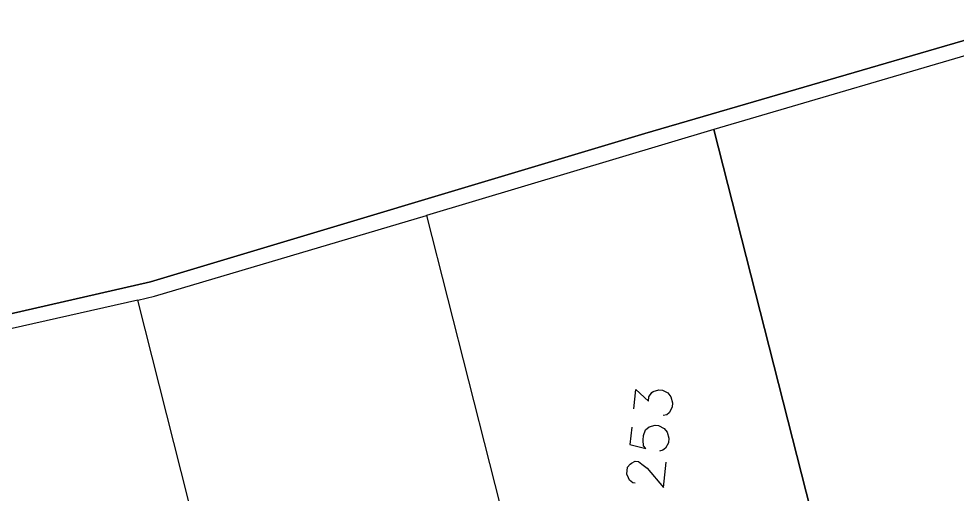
# Model space of a CAD drawing. Header units: metres. Extents: x 678 to 2349, y 417 to 1219.
# Drawn here: x 956.68 to 994.18, y 1149.53 to 1168.52 of the extents above; entities that cross this region are included whole.
import ezdxf

# ---------------------------------------------------------------- set-up
doc = ezdxf.new("R2010")
doc.units = ezdxf.units.M
doc.layers.add('PDF2_area escolar', color=7, linetype='Continuous', true_color=0x989898)
doc.layers.add('PDF_Geometry', color=7, linetype='Continuous', true_color=0x797979)

# ---------------------------------------------------------------- blocks, each defined once
blk = doc.blocks.new('base')
at = {"layer": 'PDF_Geometry', "lineweight": 25, "extrusion": (-0.000787417, 0.063364, 0.99799), "elevation": 0.026}
for points in [[(-314.355, -197.288), (-299.601, -195.681), (-292.744, -194.188), (-282.663, -192.111), (-274.476, -190.361), (-258.037, -185.154), (-248.029, -180.61), (-240.539, -177.71), (-228.643, -174.042), (-222.733, -172.714), (-217.384, -171.04), (-209.935, -169.248), (-202.16, -164.759), (-196.196, -160.284), (-195.073, -159.817), (-178.095, -157.457), (-154.298, -156.614), (-136.667, -154.611), (-124.436, -153.164), (-118.066, -151.474), (-100.79, -146.646), (-80.955, -140.967), (-73.385, -139.328), (-61.694, -135.822), (-40.504, -131.604), (-37.727, -130.872), (-17.661, -129.441), (1.311, -127.461), (21.092, -124.929), (41.006, -122.83), (47.376, -123.458), (63.592, -123.186), (81.402, -124.312), (85.639, -96.072), (88.705, -66.393), (92.811, -40.781), (97.16, -22.386), (100.596, -1.562), (102.483, 8.32), (109.691, 37.361), (117.528, 76.62), (126.217, 115.638), (131.513, 149.592), (134.682, 173.973), (136.916, 195.591), (139.956, 229.678), (141.558, 250.676), (142.614, 271.37), (143.252, 283.21), (147.066, 312.938), (152.58, 355.631), (153.554, 396.042), (150.869, 418.02), (151.777, 438.639), (150.959, 458.028), (151.777, 438.639), (150.869, 418.02), (153.554, 396.042), (152.58, 355.631), (147.066, 312.938), (143.252, 283.21), (142.614, 271.37), (141.558, 250.676), (139.956, 229.678), (136.916, 195.591), (134.682, 173.973), (131.513, 149.592), (126.217, 115.638), (117.528, 76.62), (109.691, 37.361), (102.483, 8.32), (100.596, -1.562), (97.16, -22.386), (92.811, -40.781), (88.705, -66.393), (85.639, -96.072), (81.402, -124.312), (63.592, -123.186), (47.376, -123.458), (41.006, -122.83), (21.092, -124.929), (1.311, -127.461), (-17.661, -129.441), (-37.727, -130.872), (-40.504, -131.604), (-61.694, -135.822), (-73.385, -139.328), (-80.955, -140.967), (-100.79, -146.646), (-118.066, -151.474), (-124.436, -153.164), (-136.667, -154.611), (-154.298, -156.614), (-178.095, -157.457), (-195.073, -159.817), (-196.196, -160.284), (-202.16, -164.759), (-209.935, -169.248), (-217.384, -171.04), (-222.733, -172.714), (-228.643, -174.042), (-240.539, -177.71), (-248.029, -180.61), (-258.037, -185.154), (-274.476, -190.361), (-282.663, -192.111), (-292.744, -194.188), (-299.601, -195.681), (-314.355, -197.288), (-312.178, -178.446), (-309.146, -157.898), (-306.876, -132.899), (-305.823, -118.002), (-298.643, -78.802), (-291.055, -45.077), (-282.252, -15.116), (-275.645, 10.473), (-270.319, 33.898), (-263.825, 63.164), (-258.15, 86.408), (-284.424, 123.888)], [(-100.205, -135.633), (-100.299, -136.41), (-100.798, -135.933), (-100.82, -136.116), (-100.934, -136.288), (-100.985, -136.328), (-101.224, -136.392), (-101.361, -136.375), (-101.579, -136.256), (-101.7, -136.103), (-101.763, -135.863), (-101.741, -135.68), (-101.622, -135.463), (-101.52, -135.382), (-101.377, -135.353)], [(-100.117, -134.902), (-100.035, -134.216), (-100.664, -134.048), (-100.583, -134.15), (-100.565, -134.384), (-100.587, -134.567), (-100.66, -134.79), (-100.814, -134.911), (-101.054, -134.975), (-101.191, -134.958), (-101.408, -134.839), (-101.529, -134.686), (-101.593, -134.446), (-101.571, -134.263), (-101.452, -134.046), (-101.349, -133.965), (-101.207, -133.936)], [(-100.219, -132.664), (-100.127, -132.675), (-100.001, -132.783), (-99.966, -132.88), (-99.892, -133.028), (-99.925, -133.302), (-100.033, -133.428), (-100.084, -133.469), (-100.232, -133.543), (-100.369, -133.527), (-100.495, -133.419), (-100.707, -133.254), (-101.356, -132.481), (-101.477, -133.486)]]:
    blk.add_lwpolyline(points, dxfattribs=at)
for points in [[(-103.542, -146.778), (-108.458, -126.385), (-120.112, -129.201), (-115.108, -150.021)], [(-92.016, -143.483), (-96.804, -123.569), (-85.105, -120.759), (-80.45, -140.239), (-81.117, -140.391), (-92.016, -143.483), (-96.804, -123.569), (-108.458, -126.385), (-103.542, -146.778)], [(-68.785, -137.332), (-73.457, -117.989), (-85.105, -120.759), (-80.45, -140.239), (-73.501, -138.758)]]:
    blk.add_lwpolyline(points, close=True, dxfattribs=at)

msp = doc.modelspace()

# ---------------------------------------------------------------- block references
at = {"layer": 'PDF2_area escolar'}
msp.add_blockref('base', (882.736, 1016.336, 999.038), dxfattribs=at)

doc.saveas('drawing.dxf')
